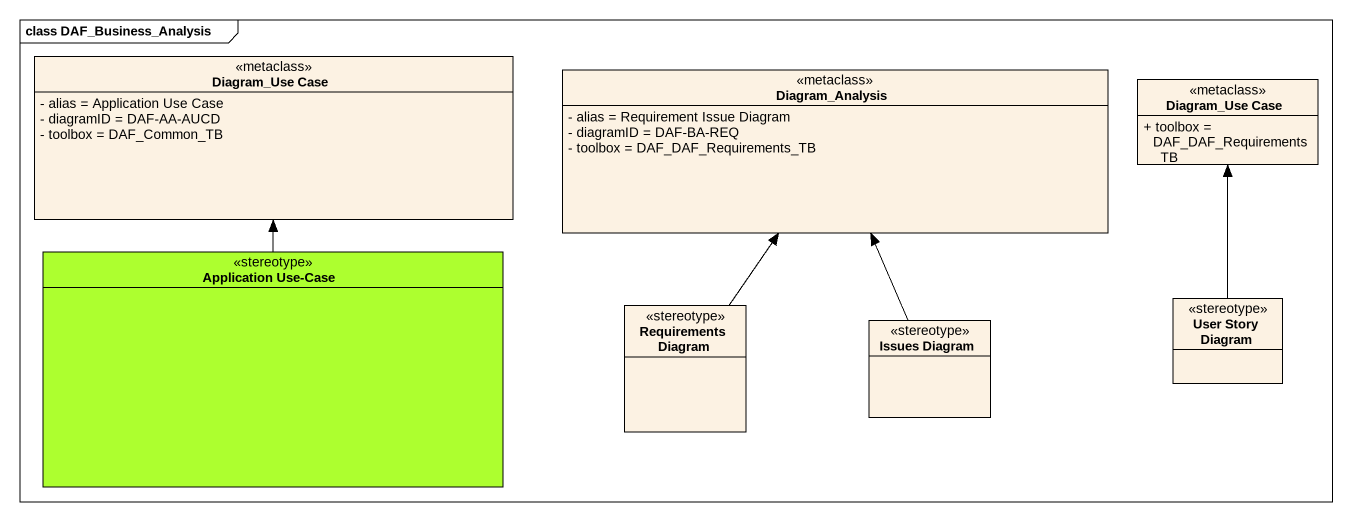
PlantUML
@startuml
mainframe class DAF_Business_Analysis
hide circle
hide empty members
skinparam classAttributeIconSize 0
class "Diagram_Use Case" as Diagram_Use_Case <<metaclass>> {
  - alias = Application Use Case
  - diagramID = DAF-AA-AUCD
  - toolbox = DAF_Common_TB
}
class Diagram_Analysis <<metaclass>> {
  - alias = Requirement Issue Diagram
  - diagramID = DAF-BA-REQ
  - toolbox = DAF_DAF_Requirements_TB
}
class "Diagram_Use Case" as Diagram_Use_Case_2 <<metaclass>> {
  + toolbox = DAF_DAF_Requirements_TB
}
class "Application Use-Case" as Application_Use_Case <<stereotype>> #ADFF2F
class "Requirements Diagram" as Requirements_Diagram <<stereotype>>
class "Issues Diagram" as Issues_Diagram <<stereotype>>
class "User Story Diagram" as User_Story_Diagram <<stereotype>>
Application_Use_Case -up-> Diagram_Use_Case
Requirements_Diagram -up-> Diagram_Analysis
Issues_Diagram -up-> Diagram_Analysis
User_Story_Diagram -up-> Diagram_Use_Case_2
@enduml
